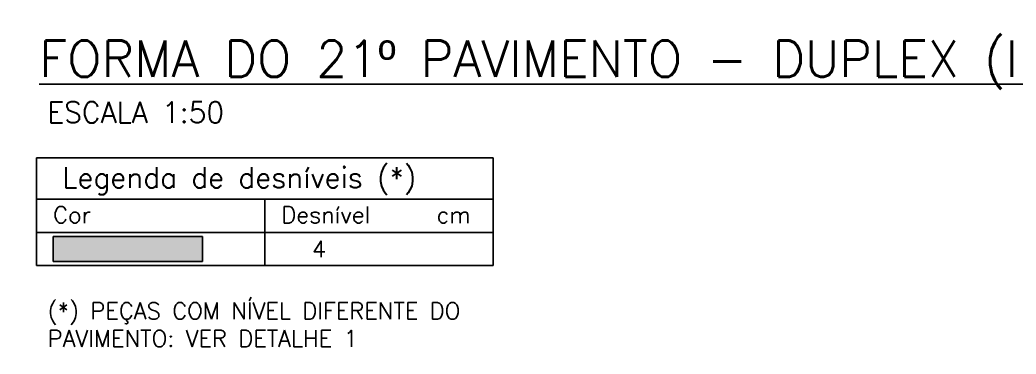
# Model space of a CAD drawing. Header units: millimetres. Extents: x -832 to 3668, y -1574 to 5296.
# Drawn here: x 2681 to 3282, y 2532 to 2733 of the extents above; entities that cross this region are included whole.
import ezdxf

# ---------------------------------------------------------------- set-up
doc = ezdxf.new("R2010")
doc.units = ezdxf.units.MM
doc.header["$LTSCALE"] = 50
for name, color, linetype in [('AR-TEXTO_REGUA 120_1-200', 4, 'Continuous'), ('F-TABELA-NÍVEIS', 1, 'Continuous'), ('F-TEXTO', 6, 'Continuous')]:
    doc.layers.add(name, color=color, linetype=linetype)
doc.layers.add('F-DESNIVEL-3', color=7, linetype='Continuous', true_color=0xd5c7ff)
doc.styles.add('MCP', font='romans.shx')
doc.styles.add('REGUA-120-esc1_200', font='simplex.shx', dxfattribs={"height": 0.6})
doc.styles.add('ROMANS', font='romans.shx')
pattern_1 = [(0, (0, 0), (0, 6.985), [5.08, -1.905]), (90, (0, 0), (-6.985, 4e-16), [5.08, -1.905])]

msp = doc.modelspace()

# ---------------------------------------------------------------- hatches: boundary and pattern name
h = msp.add_hatch()
h.set_pattern_fill('ANGLE', color=256)
h.set_pattern_definition(pattern_1)
h.paths.add_polyline_path([(2681.46, 2683.39), (3537.71, 2683.39), (3537.71, 2733.39), (2681.46, 2733.39)], flags=9)
h = msp.add_hatch()
h.set_pattern_fill('ANGLE', color=256)
h.set_pattern_definition(pattern_1)
h.paths.add_polyline_path([(2694.79, 2668.28), (2823.07, 2668.28), (2823.07, 2687.03), (2694.79, 2687.03)], flags=9)
h = msp.add_hatch()
h.set_pattern_fill('ANGLE', color=256)
h.set_pattern_definition(pattern_1)
h.paths.add_polyline_path([(2704.59, 2623.1), (2956.97, 2623.1), (2956.97, 2651.67), (2704.59, 2651.67)], flags=9)
h = msp.add_hatch()
h.set_pattern_fill('ANGLE', color=256)
h.set_pattern_definition(pattern_1)
h.paths.add_polyline_path([(2700.42, 2608.36), (2728.76, 2608.36), (2728.76, 2623.36), (2700.42, 2623.36)], flags=9)
h = msp.add_hatch()
h.set_pattern_fill('ANGLE', color=256)
h.set_pattern_definition(pattern_1)
h.paths.add_polyline_path([(2838.4, 2608.36), (2900.54, 2608.36), (2900.54, 2623.36), (2838.4, 2623.36)], flags=9)
h = msp.add_hatch()
h.set_pattern_fill('ANGLE', color=256)
h.set_pattern_definition(pattern_1)
h.paths.add_polyline_path([(2932.29, 2609.19), (2955.15, 2609.19), (2955.15, 2619.19), (2932.29, 2619.19)], flags=9)
h = msp.add_hatch()
h.set_pattern_fill('ANGLE', color=256)
h.set_pattern_definition(pattern_1)
h.paths.add_polyline_path([(2856.38, 2587.73), (2868.52, 2587.73), (2868.52, 2602.73), (2856.38, 2602.73)], flags=25)
h = msp.add_hatch()
h.set_pattern_fill('ANGLE', color=256)
h.set_pattern_definition(pattern_1)
h.paths.add_polyline_path([(2856.38, 2587.73), (2868.52, 2587.73), (2868.52, 2602.73), (2856.38, 2602.73)], flags=25)
h = msp.add_hatch()
h.set_pattern_fill('ANGLE', color=256)
h.set_pattern_definition(pattern_1)
h.paths.add_polyline_path([(2695.73, 2531.85), (2955.49, 2531.85), (2955.49, 2565.42), (2695.73, 2565.42)], flags=9)

# ---------------------------------------------------------------- linework, layer by layer
at = {"layer": 'F-DESNIVEL-3'}
for points in [[(2701.49, 2587.73), (2791.49, 2587.73), (2791.49, 2602.73)], [(2701.49, 2587.73), (2791.49, 2602.73), (2701.49, 2602.73)], [(2701.49, 2587.73), (2701.49, 2602.73), (2701.49, 2587.73)]]:
    msp.add_solid(points, dxfattribs=at)
at = {"layer": 'F-TABELA-NÍVEIS'}
for p, q in [((2691.49, 2650.23), (2691.49, 2605.23)), ((2691.49, 2650.23), (2966.49, 2650.23)), ((2966.49, 2650.23), (2966.49, 2625.23)), ((2691.49, 2625.23), (2966.49, 2625.23)), ((2828.99, 2625.23), (2828.99, 2605.23)), ((2966.49, 2625.23), (2966.49, 2605.23)), ((2691.49, 2605.23), (2966.49, 2605.23)), ((2691.49, 2585.23), (2691.49, 2605.23)), ((2828.99, 2605.23), (2828.99, 2585.23)), ((2966.49, 2605.23), (2966.49, 2585.23)), ((2791.49, 2602.73), (2701.49, 2602.73)), ((2701.49, 2602.73), (2701.49, 2587.73)), ((2791.49, 2587.73), (2791.49, 2602.73)), ((2701.49, 2587.73), (2791.49, 2587.73)), ((2691.49, 2585.23), (2966.49, 2585.23))]:
    msp.add_line(p, q, dxfattribs=at)

# ---------------------------------------------------------------- texts
at = {"layer": 'AR-TEXTO_REGUA 120_1-200', "color": 2, "style": 'REGUA-120-esc1_200'}
msp.add_text('ESCALA 1:50', height=12.5, dxfattribs=at).set_placement((2697.92, 2671.4))
at = {"layer": 'F-TABELA-NÍVEIS', "color": 3, "style": 'MCP'}
msp.add_text('Legenda de desníveis (*)', height=12.5, dxfattribs=at).set_placement((2706.97, 2632.03))
at = {"layer": 'F-TABELA-NÍVEIS', "color": 2, "style": 'MCP'}
for s, p in [('Cor', (2701.49, 2610.86)), ('Desnível', (2838.99, 2610.86)), ('cm', (2932.53, 2610.86)), ('4', (2857.45, 2590.23))]:
    msp.add_text(s, height=10, dxfattribs=at).set_placement(p)
at = {"layer": 'F-TABELA-NÍVEIS', "style": 'MCP'}
msp.add_text('4', height=10, dxfattribs=at).set_placement((2857.45, 2590.23))
at = {"layer": 'F-TABELA-NÍVEIS', "color": 2, "insert": (2698.23, 2562.92), "char_height": 10, "width": 276.9593, "attachment_point": 1, "style": 'MCP'}
msp.add_mtext('(*) PEÇAS COM NÍVEL DIFERENTE DO PAVIMENTO: VER DETALHE 1', dxfattribs=at)
at = {"layer": 'F-TEXTO', "style": 'ROMANS'}
msp.add_text('%%UFORMA DO 21º PAVIMENTO - DUPLEX (INFERIOR)', height=21.875, dxfattribs=at).set_placement((2693.08, 2699.01))

doc.saveas('drawing.dxf')
